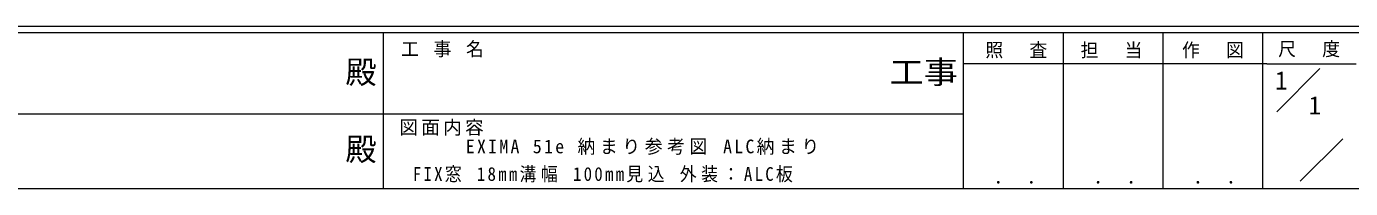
# Model space of a CAD drawing. Units: millimetres, scale not verified. Extents: x -594 to 539, y -420 to 386.
# Drawn here: x -154.4 to 270.2, y -420 to -368 of the extents above; entities that cross this region are included whole.
import ezdxf
from ezdxf.enums import TextEntityAlignment as Align

# ---------------------------------------------------------------- set-up
doc = ezdxf.new("R2010")
doc.units = ezdxf.units.MM
doc.header["$LTSCALE"] = 2
doc.layers.add('0-1_YKK_ZWAK', color=7, linetype='Continuous', lineweight=9)
doc.layers.add('0-2_USER1', color=7, linetype='Continuous')
doc.styles.add('ＭＳ ゴシック', font='')
doc.styles.get('ＭＳ ゴシック').set_extended_font_data('MS Gothic')

msp = doc.modelspace()

# ---------------------------------------------------------------- linework, layer by layer
at = {"layer": '0-1_YKK_ZWAK'}
for p, q in [((510, -368), (-590, -368)), ((456, -370), (-590, -370)), ((-40, -370), (-40, -420)), ((146, -370), (146, -420)), ((178, -370), (178, -420)), ((210, -370), (210, -420)), ((242, -370), (242, -420)), ((243.406, -379.999), (146, -379.999)), ((243.406, -379.999), (272, -379.999)), ((246.529, -395.337), (260.376, -381.49)), ((-222, -395.999), (-38, -395.999)), ((-38, -395.999), (146, -395.999)), ((254.103, -417.636), (267.709, -404.03)), ((-590, -420), (456, -420))]:
    msp.add_line(p, q, dxfattribs=at)

# ---------------------------------------------------------------- texts
at = {"layer": '0-1_YKK_ZWAK', "color": 3, "style": 'ＭＳ ゴシック'}
for p in [(-52.117, -388.509), (-52.117, -413.254)]:
    msp.add_text('殿', height=7.331, dxfattribs=at).set_placement(p, align=Align.BOTTOM_LEFT)
at = {"layer": '0-1_YKK_ZWAK', "color": 3, "style": 'ＭＳ ゴシック', "width": 1.1}
msp.add_text('工事', height=7.331, dxfattribs=at).set_placement((122.331, -388.509), align=Align.BOTTOM_LEFT)
at = {"layer": '0-1_YKK_ZWAK', "char_height": 4.399, "attachment_point": 7, "style": 'ＭＳ ゴシック'}
for s, insert in [('\\T1.22;\\W0.95;工\\~事\\~名', (-34.268, -377.904)), ('\\T1.24;\\W0.95;照\\~\\~査', (153.127, -378.257)), ('\\T1.24;\\W0.95;担\\~\\~当', (183.649, -378.257)), ('\\T1.24;\\W0.95;作\\~\\~図', (216.171, -378.231)), ('\\T1.24;\\W0.95;尺\\~\\~度', (247.018, -377.91)), ('\\T1.17;図面内容', (-34.832, -403.069)), ('\\T1.24;\\W0.95;\\~．\\~．', (152.364, -418.494)), ('\\T1.24;\\W0.95;\\~．\\~．', (184.364, -418.494)), ('\\T1.24;\\W0.95;\\~．\\~．', (216.364, -418.494))]:
    msp.add_mtext(s, dxfattribs=dict(at, insert=insert))
at = {"layer": '0-2_USER1', "style": 'ＭＳ ゴシック'}
for p in [(246, -389.999), (256.762, -397.999)]:
    msp.add_text('1', height=5.865, dxfattribs=at).set_placement(p, align=Align.BOTTOM_LEFT)
at = {"layer": '0-2_USER1', "char_height": 4.399, "attachment_point": 7, "style": 'ＭＳ ゴシック'}
for s, insert in [('\\T1.26;\\W0.95;EXIMA\\~51e\\~納まり参考図\\~ALC納まり\\~', (-13.49, -409.213)), ('\\T1.27;\\W0.9;FIX窓\\~18mm溝幅\\~100mm見込\\~外装：ALC板\\~', (-30.49, -418.035))]:
    msp.add_mtext(s, dxfattribs=dict(at, insert=insert))

doc.saveas('drawing.dxf')
